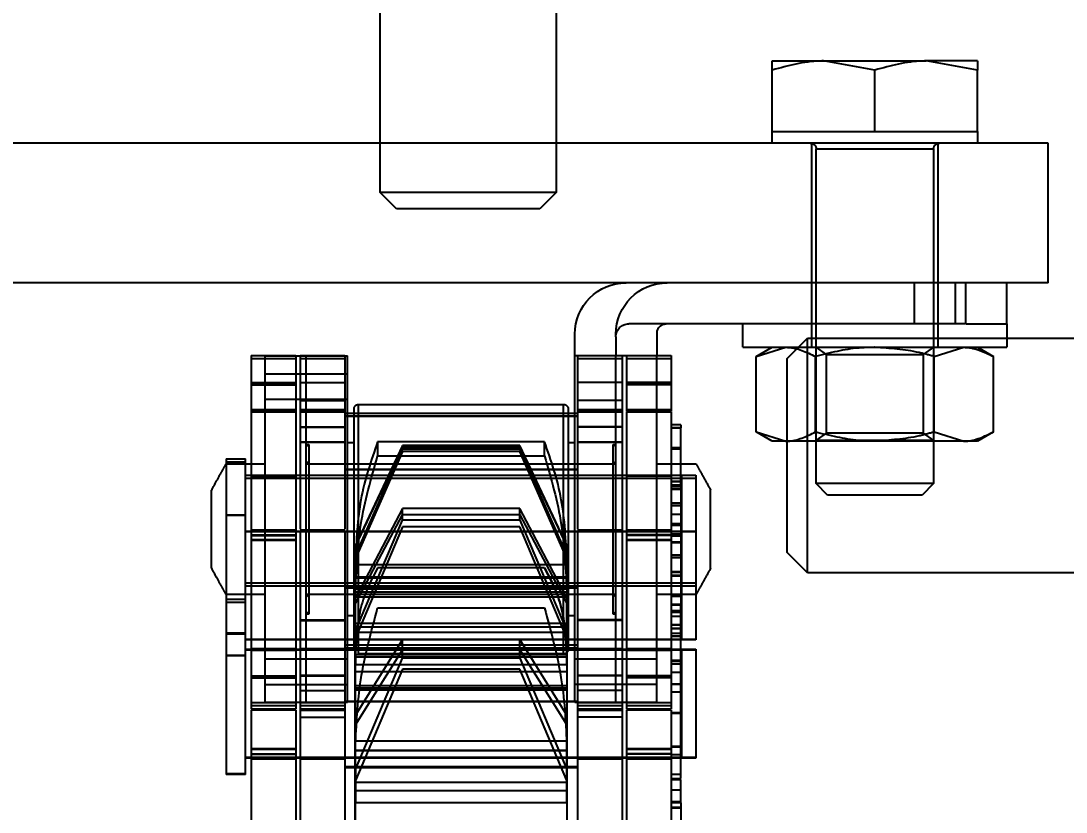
# Model space of a CAD drawing. Header units: metres. Extents: x 0 to 63075, y 0 to 44550.
# Drawn here: x 40363.39 to 40399, y 16493.33 to 16520.31 of the extents above; entities that cross this region are included whole.
import ezdxf

# ---------------------------------------------------------------- set-up
doc = ezdxf.new("R2010")
doc.units = ezdxf.units.M
doc.header["$LTSCALE"] = 75
doc.linetypes.add('HIDDEN2', pattern=[4.7625, 3.175, -1.5875])
doc.layers.add('SDM', color=7, linetype='Continuous')
doc.layers.add('ST1', color=7, linetype='HIDDEN2')
doc.styles.add('ROMANS', font='ROMANS.SHX')
doc.dimstyles.new('75___1-75', dxfattribs={"dimscale": 75, "dimtxt": 2.5, "dimasz": 2, "dimexe": 1.5, "dimexo": 1, "dimgap": 0.5, "dimtad": 1, "dimdec": 0, "dimzin": 12, "dimtxsty": 'ROMANS', "dimcen": 0, "dimclrd": 256, "dimclre": 256, "dimclrt": 3, "dimazin": 3, "dimtfac": 1, "dimtdec": 0, "dimtmove": 0, "dimatfit": 0, "dimfxl": 1, "dimlwd": -1, "dimlwe": -1, "dimarcsym": 0})

# ---------------------------------------------------------------- blocks, each defined once
blk = doc.blocks.new('*D33')
at = {"layer": 'Defpoints', "color": 0, "transparency": 16777216}
for p in [(40258.386, 16728.439), (42591.048, 16728.439), (40410.623, 16285.374)]:
    blk.add_point(p, dxfattribs=at)
at = {"layer": 'SDM', "transparency": 16777216}
for p, q in [((42591.048, 16878.439), (42591.048, 17585.582)), ((40333.386, 16728.439), (42703.548, 16728.439)), ((42591.048, 16285.374), (42591.048, 16728.439)), ((40485.623, 16285.374), (42703.548, 16285.374)), ((42591.048, 16135.374), (42591.048, 15985.374))]:
    blk.add_line(p, q, dxfattribs=at)
for points in [[(42566.048, 16878.439), (42616.048, 16878.439), (42591.048, 16728.439)], [(42566.048, 16135.374), (42616.048, 16135.374), (42591.048, 16285.374)]]:
    blk.add_solid(points, dxfattribs=at)
at = {"layer": 'SDM', "color": 3, "transparency": 16777216, "insert": (42459.798, 17307.01), "char_height": 187.5, "attachment_point": 5, "rotation": 90, "style": 'ROMANS'}
blk.add_mtext('443', dxfattribs=at)
blk = doc.blocks.new('A$Cb88ac2a3')
at = {"layer": 'ST1'}
for p, q in [((79.76, 1598.762), (79.76, 1574.317)), ((85.76, 1574.317), (85.76, 1598.762)), ((65.4, 1578.49), (67.15, 1578.802)), ((65.4, 1578.802), (67.15, 1578.802)), ((70.65, 1578.802), (67.15, 1578.802)), ((68.9, 1578.49), (70.65, 1578.802)), ((72.4, 1578.802), (70.65, 1578.802)), ((65.4, 1576.402), (65.4, 1578.49)), ((68.9, 1576.402), (68.9, 1578.49)), ((72.4, 1576.402), (72.4, 1578.49)), ((67.15, 1576.402), (65.4, 1576.402)), ((65.4, 1576.402), (65.4, 1576.002)), ((68.9, 1576.402), (67.15, 1576.402)), ((70.65, 1576.402), (68.9, 1576.402)), ((72.4, 1576.402), (70.65, 1576.402)), ((72.4, 1576.002), (72.4, 1576.402)), ((63, 1571.24), (63, 1576.002)), ((63, 1576.002), (118, 1576.002)), ((66.75, 1576.002), (66.75, 1571.24)), ((70.9, 1575.802), (66.9, 1575.802)), ((66.9, 1575.802), (66.9, 1564.392)), ((70.9, 1564.392), (70.9, 1575.802)), ((71.05, 1571.24), (71.05, 1576.002)), ((79.76, 1574.317), (85.76, 1574.317)), ((79.76, 1574.317), (80.315, 1573.762)), ((85.206, 1573.762), (85.76, 1574.317)), ((80.315, 1573.762), (85.206, 1573.762)), ((63, 1571.24), (118, 1571.24)), ((64.4, 1569.84), (64.4, 1571.24)), ((65.8, 1569.84), (65.8, 1571.24)), ((66.15, 1569.84), (66.15, 1571.24)), ((66.75, 1571.24), (66.75, 1569.84)), ((67.55, 1569.84), (67.55, 1571.24)), ((71.05, 1569.84), (71.05, 1571.24)), ((65.8, 1569.84), (64.4, 1569.84)), ((64.4, 1569.84), (64.4, 1569.04)), ((65.823, 1569.84), (67.55, 1569.84)), ((66.75, 1569.84), (66.75, 1569.04)), ((67.55, 1569.84), (77.287, 1569.84)), ((71.05, 1569.04), (71.05, 1569.84)), ((73.4, 1569.04), (73.4, 1569.84)), ((71.194, 1569.35), (41.885, 1569.35)), ((71.194, 1565.35), (71.194, 1569.35)), ((71.885, 1568.659), (71.194, 1569.35)), ((76.325, 1569.527), (76.325, 1568.745)), ((77.725, 1569.402), (77.725, 1569.49)), ((77.725, 1569.402), (77.725, 1568.745)), ((79.125, 1568.745), (79.125, 1569.49)), ((73.4, 1569.04), (64.4, 1569.04)), ((65.4, 1569.04), (64.859, 1568.727)), ((66.879, 1568.727), (65.869, 1569.04)), ((66.9, 1569.04), (67.25, 1568.795)), ((70.55, 1568.795), (70.9, 1569.04)), ((72.941, 1568.727), (71.931, 1569.04)), ((72.941, 1568.727), (72.4, 1569.04)), ((64.859, 1566.153), (64.859, 1568.727)), ((66.879, 1566.153), (66.879, 1568.727)), ((68.9, 1568.795), (67.25, 1568.795)), ((67.25, 1568.795), (67.25, 1566.11)), ((70.55, 1568.795), (68.9, 1568.795)), ((70.55, 1566.11), (70.55, 1568.795)), ((70.921, 1566.153), (70.921, 1568.727)), ((71.885, 1565.35), (71.885, 1568.659)), ((72.941, 1566.153), (72.941, 1568.727)), ((75.843, 1568.76), (75.843, 1568.656)), ((77.363, 1568.76), (75.843, 1568.76)), ((77.363, 1568.659), (75.843, 1568.659)), ((75.843, 1568.656), (75.843, 1566.862)), ((77.363, 1568.656), (75.843, 1568.656)), ((76.325, 1568.745), (77.725, 1568.745)), ((76.325, 1556.935), (76.325, 1568.745)), ((77.363, 1568.76), (77.363, 1568.656)), ((77.363, 1568.656), (77.363, 1566.862)), ((77.515, 1568.76), (77.515, 1568.656)), ((79.035, 1568.76), (77.515, 1568.76)), ((79.035, 1568.659), (77.515, 1568.659)), ((77.515, 1568.656), (77.515, 1567.226)), ((79.035, 1568.656), (77.515, 1568.656)), ((77.725, 1568.745), (79.125, 1568.745)), ((77.725, 1556.935), (77.725, 1568.745)), ((79.035, 1568.76), (79.035, 1568.656)), ((79.035, 1568.656), (79.035, 1567.226)), ((79.125, 1556.935), (79.125, 1568.745)), ((86.875, 1556.935), (86.875, 1568.745)), ((88.275, 1568.745), (86.875, 1568.745)), ((86.965, 1568.76), (86.965, 1568.656)), ((88.485, 1568.76), (86.965, 1568.76)), ((88.485, 1568.659), (86.965, 1568.659)), ((86.965, 1568.656), (86.965, 1567.226)), ((88.485, 1568.656), (86.965, 1568.656)), ((88.275, 1556.935), (88.275, 1568.745)), ((89.675, 1568.745), (88.275, 1568.745)), ((88.485, 1568.76), (88.485, 1568.656)), ((88.485, 1568.656), (88.485, 1567.226)), ((88.637, 1568.76), (88.637, 1568.656)), ((90.157, 1568.76), (88.637, 1568.76)), ((90.157, 1568.659), (88.637, 1568.659)), ((88.637, 1568.656), (88.637, 1566.835)), ((90.157, 1568.656), (88.637, 1568.656)), ((89.675, 1556.935), (89.675, 1568.745)), ((90.157, 1568.76), (90.157, 1568.656)), ((90.157, 1568.656), (90.157, 1566.835)), ((75.843, 1567.837), (77.363, 1567.837)), ((77.515, 1567.837), (79.035, 1567.837)), ((88.275, 1568.131), (86.875, 1568.131)), ((88.275, 1568.131), (86.875, 1568.131)), ((88.485, 1567.837), (86.965, 1567.837)), ((89.675, 1568.131), (88.275, 1568.131)), ((89.675, 1568.131), (88.275, 1568.131)), ((90.157, 1567.837), (88.637, 1567.837)), ((75.843, 1567.811), (77.363, 1567.811)), ((75.843, 1567.81), (77.363, 1567.81)), ((75.843, 1567.761), (77.363, 1567.761)), ((75.843, 1567.759), (77.363, 1567.759)), ((90.157, 1567.811), (88.637, 1567.811)), ((90.157, 1567.81), (88.637, 1567.81)), ((90.157, 1567.761), (88.637, 1567.761)), ((90.157, 1567.759), (88.637, 1567.759)), ((77.515, 1567.232), (79.035, 1567.232)), ((77.515, 1567.226), (79.035, 1567.226)), ((77.515, 1567.226), (77.515, 1566.835)), ((79.035, 1567.226), (79.035, 1566.835)), ((86.875, 1567.258), (88.275, 1567.258)), ((88.485, 1567.232), (86.965, 1567.232)), ((88.485, 1567.226), (86.965, 1567.226)), ((86.965, 1567.226), (86.965, 1566.848)), ((88.275, 1567.258), (89.675, 1567.258)), ((88.485, 1567.226), (88.485, 1566.848)), ((75.843, 1566.913), (77.363, 1566.913)), ((75.843, 1566.862), (77.363, 1566.862)), ((75.843, 1566.861), (77.363, 1566.861)), ((77.363, 1566.848), (75.843, 1566.848)), ((75.843, 1566.835), (75.843, 1564.644)), ((77.363, 1566.835), (75.843, 1566.835)), ((77.363, 1566.835), (77.363, 1564.644)), ((77.515, 1566.913), (79.035, 1566.913)), ((79.035, 1566.848), (77.515, 1566.848)), ((77.515, 1566.835), (77.515, 1562.773)), ((79.035, 1566.835), (77.515, 1566.835)), ((79.035, 1566.835), (79.035, 1562.84)), ((86.965, 1566.8), (79.035, 1566.8)), ((79.35, 1566.94), (79.35, 1558.74)), ((86.495, 1567.095), (79.505, 1567.095)), ((79.505, 1558.597), (79.505, 1567.083)), ((79.505, 1558.597), (79.505, 1567.083)), ((86.495, 1558.597), (86.495, 1567.083)), ((86.495, 1558.597), (86.495, 1567.083)), ((86.65, 1566.94), (86.65, 1558.74)), ((86.965, 1566.913), (88.485, 1566.913)), ((88.485, 1566.848), (86.965, 1566.848)), ((86.965, 1566.835), (86.965, 1562.84)), ((88.485, 1566.835), (86.965, 1566.835)), ((88.485, 1566.835), (88.485, 1562.84)), ((88.637, 1566.913), (90.157, 1566.913)), ((88.637, 1566.862), (90.157, 1566.862)), ((88.637, 1566.861), (90.157, 1566.861)), ((90.157, 1566.848), (88.637, 1566.848)), ((88.637, 1566.835), (88.637, 1564.644)), ((90.157, 1566.835), (88.637, 1566.835)), ((90.157, 1566.835), (90.157, 1564.644)), ((86.965, 1566.699), (79.035, 1566.699)), ((86.965, 1566.696), (79.035, 1566.696)), ((64.859, 1566.153), (65.4, 1565.84)), ((66.879, 1566.153), (65.869, 1565.84)), ((67.25, 1566.11), (66.9, 1565.865)), ((67.25, 1566.11), (70.55, 1566.11)), ((70.9, 1565.865), (70.55, 1566.11)), ((72.941, 1566.153), (71.931, 1565.84)), ((72.4, 1565.84), (72.941, 1566.153)), ((75.511, 1566.392), (75.843, 1566.392)), ((75.511, 1566.392), (75.511, 1566.291)), ((75.511, 1566.392), (75.843, 1566.392)), ((75.511, 1566.291), (75.843, 1566.291)), ((75.511, 1566.288), (75.843, 1566.288)), ((75.511, 1564.48), (75.511, 1566.288)), ((77.515, 1566.326), (79.035, 1566.326)), ((77.515, 1566.315), (79.035, 1566.315)), ((88.485, 1566.326), (86.965, 1566.326)), ((88.485, 1566.315), (86.965, 1566.315)), ((65.4, 1565.84), (65.869, 1565.84)), ((65.869, 1565.84), (68.9, 1565.84)), ((66.9, 1565.865), (68.9, 1565.865)), ((66.9, 1565.865), (66.9, 1565.84)), ((68.9, 1565.865), (70.9, 1565.865)), ((68.9, 1565.84), (71.931, 1565.84)), ((70.9, 1565.84), (70.9, 1565.865)), ((71.931, 1565.84), (72.4, 1565.84)), ((77.515, 1565.805), (79.035, 1565.805)), ((77.515, 1565.796), (79.035, 1565.796)), ((77.814, 1565.732), (77.725, 1565.732)), ((77.814, 1565.732), (77.725, 1565.643)), ((77.814, 1559.947), (77.814, 1565.732)), ((79.35, 1565.795), (79.125, 1565.795)), ((79.4, 1562.3), (81, 1565.698)), ((80.157, 1565.342), (80.157, 1565.818)), ((80.157, 1565.818), (85.843, 1565.818)), ((81, 1565.572), (81, 1565.698)), ((81, 1565.698), (85, 1565.698)), ((85, 1565.572), (85, 1565.698)), ((85, 1565.698), (86.6, 1562.3)), ((85.843, 1565.818), (85.843, 1565.342)), ((86.875, 1565.795), (86.65, 1565.795)), ((86.965, 1565.805), (88.485, 1565.805)), ((86.965, 1565.796), (88.485, 1565.796)), ((88.186, 1565.732), (88.186, 1562.84)), ((88.275, 1565.643), (88.186, 1565.732)), ((88.275, 1565.732), (88.186, 1565.732)), ((71.194, 1561.35), (71.194, 1565.35)), ((71.885, 1562.04), (71.885, 1565.35)), ((75.511, 1565.615), (75.843, 1565.615)), ((75.511, 1565.563), (75.843, 1565.563)), ((75.511, 1565.562), (75.843, 1565.562)), ((81, 1565.631), (79.4, 1562.252)), ((81, 1565.572), (79.4, 1561.937)), ((79.4, 1561.841), (81, 1565.488)), ((85.843, 1565.342), (80.157, 1565.342)), ((81, 1565.631), (85, 1565.631)), ((81, 1565.572), (85, 1565.572)), ((81, 1565.488), (85, 1565.488)), ((86.6, 1562.252), (85, 1565.631)), ((86.6, 1561.937), (85, 1565.572)), ((85, 1565.488), (86.6, 1561.841)), ((76.325, 1565.065), (74.993, 1565.065)), ((77.814, 1565.065), (77.725, 1565.154)), ((77.814, 1565.065), (77.725, 1565.065)), ((88.186, 1565.065), (77.814, 1565.065)), ((88.275, 1565.154), (88.186, 1565.065)), ((88.275, 1565.065), (88.186, 1565.065)), ((91.007, 1565.065), (89.675, 1565.065)), ((90.342, 1565.135), (90.342, 1565.238)), ((91, 1565.238), (90.342, 1565.238)), ((91, 1565.138), (90.342, 1565.138)), ((90.342, 1563.314), (90.342, 1565.135)), ((91, 1565.135), (90.342, 1565.135)), ((91, 1565.238), (91, 1565.135)), ((91, 1565.135), (91, 1563.314)), ((75, 1564.685), (75, 1564.581)), ((75.474, 1564.685), (75, 1564.685)), ((75.474, 1564.581), (75.474, 1564.685)), ((77.363, 1564.685), (75.511, 1564.685)), ((90.342, 1564.685), (75.843, 1564.685)), ((75.843, 1564.66), (77.363, 1564.66)), ((75.843, 1564.644), (77.363, 1564.644)), ((75.843, 1564.644), (75.843, 1562.799)), ((77.363, 1564.644), (77.363, 1562.799)), ((79.035, 1564.685), (77.515, 1564.685)), ((86.965, 1564.888), (79.035, 1564.888)), ((86.965, 1564.875), (79.035, 1564.875)), ((86.965, 1564.685), (79.035, 1564.685)), ((88.485, 1564.685), (86.965, 1564.685)), ((90.157, 1564.685), (88.637, 1564.685)), ((90.157, 1564.66), (88.637, 1564.66)), ((90.157, 1564.644), (88.637, 1564.644)), ((88.637, 1564.644), (88.637, 1562.799)), ((90.157, 1564.644), (90.157, 1562.799)), ((66.9, 1564.392), (70.9, 1564.392)), ((66.9, 1564.392), (67.29, 1564.002)), ((70.51, 1564.002), (70.9, 1564.392)), ((75.474, 1564.584), (75, 1564.584)), ((75, 1564.581), (75, 1562.725)), ((75.474, 1564.581), (75, 1564.581)), ((75.474, 1562.76), (75.474, 1564.581)), ((75.843, 1564.316), (75.474, 1564.316)), ((77.363, 1564.584), (75.511, 1564.584)), ((77.363, 1564.581), (75.511, 1564.581)), ((75.843, 1564.48), (75.511, 1564.48)), ((75.511, 1564.283), (75.511, 1564.467)), ((75.843, 1564.467), (75.511, 1564.467)), ((75.511, 1564.342), (75.843, 1564.342)), ((75.511, 1564.325), (75.843, 1564.325)), ((75.511, 1564.316), (75.843, 1564.316)), ((75.511, 1564.297), (75.843, 1564.297)), ((75.511, 1564.283), (75.843, 1564.283)), ((75.511, 1564.283), (75.511, 1560.247)), ((90.342, 1564.584), (75.843, 1564.584)), ((90.342, 1564.581), (75.843, 1564.581)), ((79.035, 1564.584), (77.515, 1564.584)), ((79.035, 1564.581), (77.515, 1564.581)), ((86.965, 1564.584), (79.035, 1564.584)), ((86.965, 1564.581), (79.035, 1564.581)), ((88.485, 1564.584), (86.965, 1564.584)), ((88.485, 1564.581), (86.965, 1564.581)), ((90.157, 1564.584), (88.637, 1564.584)), ((90.157, 1564.581), (88.637, 1564.581)), ((67.29, 1564.002), (70.51, 1564.002)), ((74.5, 1561.505), (74.5, 1564.175)), ((75.843, 1564.215), (75.474, 1564.215)), ((75.843, 1564.212), (75.474, 1564.212)), ((75.511, 1564.206), (75.843, 1564.206)), ((75.511, 1564.19), (75.843, 1564.19)), ((91.5, 1561.505), (91.5, 1564.175)), ((75.511, 1563.725), (75.843, 1563.725)), ((75.511, 1563.712), (75.843, 1563.712)), ((75.511, 1563.712), (75.843, 1563.712)), ((75.511, 1563.637), (75.843, 1563.637)), ((75.511, 1563.634), (75.843, 1563.634)), ((75.511, 1563.341), (75.843, 1563.341)), ((79.4, 1560.499), (81, 1563.539)), ((81, 1563.324), (79.4, 1560.31)), ((81, 1563.149), (81, 1563.539)), ((81, 1563.539), (85, 1563.539)), ((81, 1563.324), (85, 1563.324)), ((85, 1563.149), (85, 1563.539)), ((85, 1563.539), (86.6, 1560.499)), ((86.6, 1560.31), (85, 1563.324)), ((91, 1563.327), (90.342, 1563.327)), ((90.342, 1559.277), (90.342, 1563.314)), ((91, 1563.314), (90.342, 1563.314)), ((91, 1563.314), (91, 1559.277)), ((75.511, 1563.017), (75.843, 1563.017)), ((75.511, 1562.967), (75.843, 1562.967)), ((75.511, 1562.965), (75.843, 1562.965)), ((81, 1563.149), (79.4, 1559.374)), ((79.4, 1559.137), (81, 1562.916)), ((81, 1563.149), (85, 1563.149)), ((81, 1562.916), (85, 1562.916)), ((86.6, 1559.374), (85, 1563.149)), ((85, 1562.916), (86.6, 1559.137)), ((88.186, 1562.84), (88.186, 1559.947)), ((75.474, 1562.773), (75, 1562.773)), ((75, 1562.76), (75, 1559.07)), ((75.474, 1562.76), (75, 1562.76)), ((75.474, 1560.329), (75.474, 1562.76)), ((77.363, 1562.773), (75.511, 1562.773)), ((77.363, 1562.76), (75.511, 1562.76)), ((75.511, 1562.666), (75.843, 1562.666)), ((75.843, 1562.663), (75.511, 1562.663)), ((75.843, 1562.613), (75.511, 1562.613)), ((75.843, 1562.611), (75.511, 1562.611)), ((77.363, 1562.821), (75.843, 1562.821)), ((75.843, 1562.799), (75.843, 1556.709)), ((77.363, 1562.799), (75.843, 1562.799)), ((90.342, 1562.773), (75.843, 1562.773)), ((90.342, 1562.76), (75.843, 1562.76)), ((75.843, 1562.647), (77.363, 1562.647)), ((75.843, 1562.626), (77.363, 1562.626)), ((77.363, 1562.799), (77.363, 1556.709)), ((79.035, 1562.821), (77.515, 1562.821)), ((77.515, 1562.799), (77.515, 1559.727)), ((79.035, 1562.799), (77.515, 1562.799)), ((79.035, 1562.773), (77.515, 1562.773)), ((79.035, 1562.76), (77.515, 1562.76)), ((79.035, 1562.799), (79.035, 1559.727)), ((86.965, 1562.773), (79.035, 1562.773)), ((86.965, 1562.76), (79.035, 1562.76)), ((88.485, 1562.821), (86.965, 1562.821)), ((86.965, 1562.799), (86.965, 1559.727)), ((88.485, 1562.799), (86.965, 1562.799)), ((88.485, 1562.773), (86.965, 1562.773)), ((88.485, 1562.76), (86.965, 1562.76)), ((88.485, 1562.799), (88.485, 1559.727)), ((90.157, 1562.821), (88.637, 1562.821)), ((88.637, 1562.799), (88.637, 1556.709)), ((90.157, 1562.799), (88.637, 1562.799)), ((90.157, 1562.773), (88.637, 1562.773)), ((90.157, 1562.76), (88.637, 1562.76)), ((90.157, 1562.647), (88.637, 1562.647)), ((90.157, 1562.626), (88.637, 1562.626)), ((90.157, 1562.799), (90.157, 1556.709)), ((75.843, 1562.404), (75.474, 1562.404)), ((75.843, 1562.391), (75.474, 1562.391)), ((75.843, 1562.472), (77.363, 1562.472)), ((75.843, 1562.452), (77.363, 1562.452)), ((79.4, 1561.937), (79.4, 1562.3)), ((86.6, 1561.937), (86.6, 1562.3)), ((88.637, 1562.472), (90.157, 1562.472)), ((88.637, 1562.452), (90.157, 1562.452)), ((71.194, 1561.35), (71.885, 1562.04)), ((75.511, 1561.955), (75.843, 1561.955)), ((75.511, 1561.942), (75.843, 1561.942)), ((75.511, 1561.942), (75.843, 1561.942)), ((75.511, 1561.867), (75.843, 1561.867)), ((75.511, 1561.865), (75.843, 1561.865)), ((79.4, 1560.795), (79.4, 1561.937)), ((86.6, 1561.937), (86.6, 1560.795)), ((79.395, 1561.747), (79.395, 1560.648)), ((79.395, 1561.628), (86.605, 1561.628)), ((80.157, 1561.524), (85.843, 1561.524)), ((86.605, 1560.648), (86.605, 1561.747)), ((41.885, 1561.35), (71.194, 1561.35)), ((75.474, 1561.364), (75.843, 1561.364)), ((75.474, 1561.263), (75.843, 1561.263)), ((75.474, 1561.26), (75.843, 1561.26)), ((75.511, 1561.39), (75.843, 1561.39)), ((75.511, 1561.373), (75.843, 1561.373)), ((75.511, 1561.364), (75.843, 1561.364)), ((75.511, 1561.254), (75.843, 1561.254)), ((75.511, 1561.254), (75.843, 1561.254)), ((75.511, 1561.239), (75.843, 1561.239)), ((75.511, 1561.238), (75.843, 1561.238)), ((79.4, 1561.208), (86.6, 1561.208)), ((79.4, 1561.166), (86.6, 1561.166)), ((75, 1560.995), (75.474, 1560.995)), ((75, 1560.894), (75.474, 1560.894)), ((75, 1560.891), (75.474, 1560.891)), ((75.511, 1560.995), (77.363, 1560.995)), ((75.511, 1560.894), (77.363, 1560.894)), ((75.511, 1560.891), (77.363, 1560.891)), ((75.843, 1560.995), (90.342, 1560.995)), ((75.843, 1560.894), (90.342, 1560.894)), ((75.843, 1560.891), (90.342, 1560.891)), ((77.515, 1560.995), (79.035, 1560.995)), ((77.515, 1560.894), (79.035, 1560.894)), ((77.515, 1560.891), (79.035, 1560.891)), ((79.035, 1560.995), (86.965, 1560.995)), ((79.035, 1560.894), (86.965, 1560.894)), ((79.035, 1560.891), (86.965, 1560.891)), ((86.965, 1560.861), (79.035, 1560.861)), ((86.965, 1560.839), (79.035, 1560.839)), ((79.4, 1560.795), (86.6, 1560.795)), ((79.4, 1560.795), (79.4, 1560.499)), ((86.6, 1560.499), (86.6, 1560.795)), ((86.965, 1560.995), (88.485, 1560.995)), ((86.965, 1560.894), (88.485, 1560.894)), ((86.965, 1560.891), (88.485, 1560.891)), ((88.637, 1560.995), (90.157, 1560.995)), ((88.637, 1560.894), (90.157, 1560.894)), ((88.637, 1560.891), (90.157, 1560.891)), ((74.993, 1560.615), (76.325, 1560.615)), ((75.511, 1560.542), (75.843, 1560.542)), ((77.725, 1560.615), (77.814, 1560.615)), ((77.725, 1560.526), (77.814, 1560.615)), ((77.814, 1560.615), (88.186, 1560.615)), ((79.395, 1560.648), (79.395, 1560.519)), ((79.395, 1560.519), (79.395, 1560.648)), ((79.395, 1560.519), (86.605, 1560.519)), ((79.395, 1560.519), (79.395, 1558.567)), ((79.4, 1560.697), (86.6, 1560.697)), ((79.4, 1559.374), (79.4, 1560.499)), ((86.6, 1559.374), (86.6, 1560.499)), ((86.605, 1560.519), (86.605, 1560.648)), ((86.605, 1560.648), (86.605, 1560.519)), ((86.605, 1558.567), (86.605, 1560.519)), ((88.186, 1560.615), (88.275, 1560.615)), ((88.186, 1560.615), (88.275, 1560.526)), ((89.675, 1560.615), (91.007, 1560.615)), ((90.342, 1560.441), (91, 1560.441)), ((75.474, 1559.07), (75.474, 1560.329)), ((75.511, 1560.27), (75.843, 1560.27)), ((75.511, 1560.247), (75.843, 1560.247)), ((75.511, 1554.341), (75.511, 1560.247)), ((75.843, 1560.065), (75.511, 1560.065)), ((75.843, 1560.016), (75.511, 1560.016)), ((75.843, 1560.015), (75.511, 1560.015)), ((77.725, 1560.036), (77.814, 1559.947)), ((85.843, 1560.153), (80.157, 1560.153)), ((88.186, 1559.947), (88.275, 1560.036)), ((90.342, 1560.341), (91, 1560.341)), ((90.342, 1560.338), (91, 1560.338)), ((75.511, 1559.867), (75.843, 1559.867)), ((77.515, 1559.753), (79.035, 1559.753)), ((77.515, 1559.727), (79.035, 1559.727)), ((77.515, 1559.727), (77.515, 1556.678)), ((77.725, 1559.947), (77.814, 1559.947)), ((79.035, 1559.727), (79.035, 1556.678)), ((79.125, 1559.885), (79.35, 1559.885)), ((86.65, 1559.885), (86.875, 1559.885)), ((88.485, 1559.753), (86.965, 1559.753)), ((88.485, 1559.727), (86.965, 1559.727)), ((86.965, 1559.727), (86.965, 1556.678)), ((88.186, 1559.947), (88.275, 1559.947)), ((88.485, 1559.727), (88.485, 1556.678)), ((75.474, 1559.452), (75.843, 1559.452)), ((75.474, 1559.439), (75.843, 1559.439)), ((75.511, 1559.576), (75.843, 1559.576)), ((75.511, 1559.562), (75.843, 1559.562)), ((75.511, 1559.288), (75.843, 1559.288)), ((75.511, 1559.288), (75.843, 1559.288)), ((79.395, 1559.629), (86.605, 1559.629)), ((79.4, 1559.496), (86.6, 1559.496)), ((79.4, 1558.214), (79.4, 1559.374)), ((79.4, 1559.313), (86.6, 1559.313)), ((86.6, 1559.374), (86.6, 1558.214)), ((91, 1559.3), (90.342, 1559.3)), ((90.342, 1554.48), (90.342, 1559.277)), ((91, 1559.277), (90.342, 1559.277)), ((91, 1559.277), (91, 1554.48)), ((75, 1559.083), (75.474, 1559.083)), ((75, 1559.07), (75.474, 1559.07)), ((75.511, 1559.187), (75.843, 1559.187)), ((75.511, 1559.184), (75.843, 1559.184)), ((75.511, 1559.083), (77.363, 1559.083)), ((75.511, 1559.07), (77.363, 1559.07)), ((75.843, 1559.083), (90.342, 1559.083)), ((75.843, 1559.07), (90.342, 1559.07)), ((77.515, 1559.083), (79.035, 1559.083)), ((77.515, 1559.07), (79.035, 1559.07)), ((79.035, 1559.083), (86.965, 1559.083)), ((79.035, 1559.07), (86.965, 1559.07)), ((79.4, 1556.497), (81, 1559.081)), ((81, 1558.438), (81, 1559.081)), ((81, 1559.081), (85, 1559.081)), ((85, 1558.438), (85, 1559.081)), ((85, 1559.081), (86.6, 1556.497)), ((86.965, 1559.083), (88.485, 1559.083)), ((86.965, 1559.07), (88.485, 1559.07)), ((88.637, 1559.083), (90.157, 1559.083)), ((88.637, 1559.07), (90.157, 1559.07)), ((75, 1558.746), (75, 1558.724)), ((75.474, 1558.746), (75, 1558.746)), ((75, 1558.724), (75, 1555.034)), ((75.474, 1558.724), (75, 1558.724)), ((75.474, 1558.724), (75.474, 1558.746)), ((75.474, 1556.293), (75.474, 1558.724)), ((77.363, 1558.746), (75.511, 1558.746)), ((77.363, 1558.724), (75.511, 1558.724)), ((77.363, 1558.767), (75.843, 1558.767)), ((90.342, 1558.746), (75.843, 1558.746)), ((90.342, 1558.724), (75.843, 1558.724)), ((77.363, 1558.717), (75.843, 1558.717)), ((77.363, 1558.715), (75.843, 1558.715)), ((79.035, 1558.767), (77.515, 1558.767)), ((79.035, 1558.746), (77.515, 1558.746)), ((79.035, 1558.724), (77.515, 1558.724)), ((79.035, 1558.88), (86.965, 1558.88)), ((79.035, 1558.779), (86.965, 1558.779)), ((79.035, 1558.776), (86.965, 1558.776)), ((86.965, 1558.746), (79.035, 1558.746)), ((86.965, 1558.724), (79.035, 1558.724)), ((79.395, 1558.567), (79.395, 1555.402)), ((81, 1558.724), (79.4, 1556.172)), ((79.505, 1558.585), (86.495, 1558.585)), ((81, 1558.724), (85, 1558.724)), ((86.6, 1556.172), (85, 1558.724)), ((86.605, 1555.402), (86.605, 1558.567)), ((88.485, 1558.767), (86.965, 1558.767)), ((88.485, 1558.746), (86.965, 1558.746)), ((88.485, 1558.724), (86.965, 1558.724)), ((90.157, 1558.767), (88.637, 1558.767)), ((90.157, 1558.746), (88.637, 1558.746)), ((90.157, 1558.724), (88.637, 1558.724)), ((90.157, 1558.717), (88.637, 1558.717)), ((90.157, 1558.715), (88.637, 1558.715)), ((75.843, 1558.377), (75.474, 1558.377)), ((75.843, 1558.355), (75.474, 1558.355)), ((75.511, 1558.254), (75.843, 1558.254)), ((75.511, 1558.232), (75.843, 1558.232)), ((77.725, 1558.422), (76.325, 1558.422)), ((79.125, 1558.422), (77.725, 1558.422)), ((79.395, 1558.472), (86.605, 1558.472)), ((79.4, 1558.56), (86.6, 1558.56)), ((81, 1558.438), (79.4, 1554.645)), ((79.4, 1558.214), (86.6, 1558.214)), ((79.4, 1558.214), (79.4, 1556.497)), ((81, 1558.438), (85, 1558.438)), ((86.6, 1554.645), (85, 1558.438)), ((86.6, 1556.497), (86.6, 1558.214)), ((88.275, 1558.422), (86.875, 1558.422)), ((89.675, 1558.422), (88.275, 1558.422)), ((90.342, 1558.53), (91, 1558.53)), ((90.342, 1558.517), (91, 1558.517)), ((75.511, 1557.95), (75.843, 1557.95)), ((79.035, 1557.863), (77.515, 1557.863)), ((79.035, 1557.856), (77.515, 1557.856)), ((79.4, 1554.275), (81, 1558.065)), ((79.4, 1557.977), (86.6, 1557.977)), ((81, 1558.065), (85, 1558.065)), ((85, 1558.065), (86.6, 1554.275)), ((88.485, 1557.863), (86.965, 1557.863)), ((88.485, 1557.856), (86.965, 1557.856)), ((75.511, 1557.559), (75.843, 1557.559)), ((75.511, 1557.547), (75.843, 1557.547)), ((75.843, 1557.843), (77.363, 1557.843)), ((75.843, 1557.818), (77.363, 1557.818)), ((75.843, 1557.818), (77.363, 1557.818)), ((75.843, 1557.768), (77.363, 1557.768)), ((75.843, 1557.766), (77.363, 1557.766)), ((76.325, 1557.549), (77.725, 1557.549)), ((76.325, 1557.549), (77.725, 1557.549)), ((77.515, 1557.843), (79.035, 1557.843)), ((77.725, 1557.549), (79.125, 1557.549)), ((77.725, 1557.549), (79.125, 1557.549)), ((79.4, 1557.497), (86.6, 1557.497)), ((88.275, 1557.549), (86.875, 1557.549)), ((88.275, 1557.549), (86.875, 1557.549)), ((88.485, 1557.843), (86.965, 1557.843)), ((89.675, 1557.549), (88.275, 1557.549)), ((89.675, 1557.549), (88.275, 1557.549)), ((90.157, 1557.843), (88.637, 1557.843)), ((90.157, 1557.818), (88.637, 1557.818)), ((90.157, 1557.818), (88.637, 1557.818)), ((90.157, 1557.768), (88.637, 1557.768)), ((90.157, 1557.766), (88.637, 1557.766)), ((75.511, 1557.277), (75.843, 1557.277)), ((77.515, 1557.341), (79.035, 1557.341)), ((77.515, 1557.336), (79.035, 1557.336)), ((79.395, 1557.422), (86.605, 1557.422)), ((79.4, 1557.354), (86.6, 1557.354)), ((88.485, 1557.341), (86.965, 1557.341)), ((88.485, 1557.336), (86.965, 1557.336)), ((75.843, 1556.92), (77.363, 1556.92)), ((75.843, 1556.819), (77.363, 1556.819)), ((75.843, 1556.816), (77.363, 1556.816)), ((76.325, 1556.935), (77.725, 1556.935)), ((77.515, 1556.92), (79.035, 1556.92)), ((77.515, 1556.819), (79.035, 1556.819)), ((77.515, 1556.816), (79.035, 1556.816)), ((77.725, 1556.935), (79.125, 1556.935)), ((79.035, 1556.968), (86.965, 1556.968)), ((79.035, 1556.955), (86.965, 1556.955)), ((86.875, 1556.935), (88.275, 1556.935)), ((86.965, 1556.92), (88.485, 1556.92)), ((86.965, 1556.819), (88.485, 1556.819)), ((86.965, 1556.816), (88.485, 1556.816)), ((88.275, 1556.935), (89.675, 1556.935)), ((88.637, 1556.92), (90.157, 1556.92)), ((88.637, 1556.819), (90.157, 1556.819)), ((88.637, 1556.816), (90.157, 1556.816)), ((75.511, 1556.576), (75.843, 1556.576)), ((75.511, 1556.555), (75.843, 1556.555)), ((77.363, 1556.709), (75.843, 1556.709)), ((75.843, 1556.678), (75.843, 1552.633)), ((77.363, 1556.678), (75.843, 1556.678)), ((77.363, 1556.678), (77.363, 1552.633)), ((79.035, 1556.709), (77.515, 1556.709)), ((77.515, 1556.697), (79.035, 1556.697)), ((77.515, 1556.685), (79.035, 1556.685)), ((77.515, 1556.678), (77.515, 1548.668)), ((79.035, 1556.678), (77.515, 1556.678)), ((77.515, 1556.666), (79.035, 1556.666)), ((77.515, 1556.654), (79.035, 1556.654)), ((77.515, 1556.435), (79.035, 1556.435)), ((79.035, 1556.678), (79.035, 1548.668)), ((79.4, 1554.645), (79.4, 1556.497)), ((86.6, 1554.645), (86.6, 1556.497)), ((88.485, 1556.709), (86.965, 1556.709)), ((88.485, 1556.697), (86.965, 1556.697)), ((86.965, 1556.685), (88.485, 1556.685)), ((86.965, 1556.678), (86.965, 1548.668)), ((88.485, 1556.678), (86.965, 1556.678)), ((88.485, 1556.666), (86.965, 1556.666)), ((86.965, 1556.654), (88.485, 1556.654)), ((88.485, 1556.435), (86.965, 1556.435)), ((88.485, 1556.678), (88.485, 1548.668)), ((90.157, 1556.709), (88.637, 1556.709)), ((88.637, 1556.678), (88.637, 1552.633)), ((90.157, 1556.678), (88.637, 1556.678)), ((90.157, 1556.678), (90.157, 1552.633)), ((75.474, 1555.034), (75.474, 1556.293)), ((77.515, 1556.425), (79.035, 1556.425)), ((88.485, 1556.425), (86.965, 1556.425)), ((75.474, 1555.425), (75.843, 1555.425)), ((75.474, 1555.403), (75.843, 1555.403)), ((79.395, 1555.402), (79.395, 1555.279)), ((79.395, 1555.279), (79.395, 1555.402)), ((79.4, 1555.614), (86.6, 1555.614)), ((86.605, 1555.279), (86.605, 1555.402)), ((86.605, 1555.402), (86.605, 1555.279)), ((75, 1555.056), (75.474, 1555.056)), ((75, 1555.034), (75.474, 1555.034)), ((75.511, 1555.151), (75.843, 1555.151)), ((75.511, 1555.056), (77.363, 1555.056)), ((75.511, 1555.034), (77.363, 1555.034)), ((77.363, 1555.357), (75.843, 1555.357)), ((77.363, 1555.342), (75.843, 1555.342)), ((75.843, 1555.183), (77.363, 1555.183)), ((75.843, 1555.169), (77.363, 1555.169)), ((75.843, 1555.056), (90.342, 1555.056)), ((75.843, 1555.034), (90.342, 1555.034)), ((75.843, 1555.008), (77.363, 1555.008)), ((77.515, 1555.056), (79.035, 1555.056)), ((77.515, 1555.034), (79.035, 1555.034)), ((77.515, 1555.008), (79.035, 1555.008)), ((79.035, 1555.056), (86.965, 1555.056)), ((79.035, 1555.034), (86.965, 1555.034)), ((79.395, 1555.279), (86.605, 1555.279)), ((79.395, 1555.279), (79.395, 1551.492)), ((79.4, 1555.297), (86.6, 1555.297)), ((86.605, 1551.492), (86.605, 1555.279)), ((86.965, 1555.056), (88.485, 1555.056)), ((86.965, 1555.034), (88.485, 1555.034)), ((86.965, 1555.008), (88.485, 1555.008)), ((90.157, 1555.357), (88.637, 1555.357)), ((90.157, 1555.342), (88.637, 1555.342)), ((90.157, 1555.183), (88.637, 1555.183)), ((90.157, 1555.169), (88.637, 1555.169)), ((88.637, 1555.056), (90.157, 1555.056)), ((88.637, 1555.034), (90.157, 1555.034)), ((88.637, 1555.008), (90.157, 1555.008)), ((75.843, 1554.995), (77.363, 1554.995)), ((77.515, 1554.995), (79.035, 1554.995)), ((86.965, 1554.749), (79.035, 1554.749)), ((86.965, 1554.718), (79.035, 1554.718)), ((86.965, 1554.995), (88.485, 1554.995)), ((88.637, 1554.995), (90.157, 1554.995)), ((75.511, 1554.477), (75.843, 1554.477)), ((75.843, 1554.341), (75.511, 1554.341)), ((75.511, 1553.514), (75.511, 1554.31)), ((75.843, 1554.31), (75.511, 1554.31)), ((79.4, 1553.504), (79.4, 1554.645)), ((86.6, 1554.645), (86.6, 1553.504)), ((90.342, 1554.503), (91, 1554.503)), ((90.342, 1554.48), (91, 1554.48)), ((75.511, 1553.941), (75.843, 1553.941)), ((79.4, 1554.202), (86.6, 1554.202)), ((79.4, 1553.919), (86.6, 1553.919)), ((75.511, 1553.547), (75.843, 1553.547)), ((75.511, 1553.533), (75.843, 1553.533)), ((75.511, 1553.514), (75.843, 1553.514)), ((75.511, 1553.514), (75.511, 1545.504)), ((75.511, 1553.511), (75.843, 1553.511)), ((75.511, 1553.349), (75.843, 1553.349)), ((75.511, 1553.327), (75.843, 1553.327)), ((79.4, 1553.504), (86.6, 1553.504)), ((79.4, 1553.504), (79.4, 1550.422)), ((86.6, 1550.422), (86.6, 1553.504))]:
    blk.add_line(p, q, dxfattribs=at)
for centre, radius, start, end in [((66.7, 1575.802), 0.2, 0, 90), ((71.1, 1575.802), 0.2, 90, 180), ((75.975, 1569.49), 1.75, 0, 90), ((77.375, 1569.49), 1.75, 0, 90), ((76.012, 1569.527), 0.312, 0, 90), ((77.287, 1569.402), 0.438, 0, 90), ((79.505, 1566.94), 0.155, 90, 180), ((86.495, 1566.94), 0.155, 0, 90), ((79.505, 1558.74), 0.155, 180, 270)]:
    blk.add_arc(centre, radius, start, end, dxfattribs=at)
for points, knots in [([(65.4, 1578.802), (65.4, 1578.799), (65.4, 1578.785), (65.4, 1578.619), (65.4, 1578.49)], [0, 0, 0, 0, 0.221869, 1, 1, 1, 1]), ([(67.15, 1578.802), (67.191, 1578.802), (67.782, 1578.798), (68.362, 1578.638), (68.9, 1578.49)], [0, 0, 0, 0, 0.070174, 1, 1, 1, 1]), ([(70.65, 1578.802), (70.691, 1578.802), (71.282, 1578.798), (71.862, 1578.638), (72.4, 1578.49)], [0, 0, 0, 0, 0.070174, 1, 1, 1, 1]), ([(72.4, 1578.49), (72.4, 1578.619), (72.4, 1578.785), (72.4, 1578.799), (72.4, 1578.802)], [0, 0, 0, 0, 0.778131, 1, 1, 1, 1]), ([(65.869, 1569.04), (65.845, 1569.04), (65.504, 1569.035), (65.169, 1568.876), (64.859, 1568.727)], [0, 0, 0, 0, 0.070174, 1, 1, 1, 1]), ([(66.879, 1568.727), (67.049, 1568.775), (67.708, 1568.958), (68.392, 1569.005), (68.9, 1569.04)], [0, 0, 0, 0, 0.257551, 1, 1, 1, 1]), ([(68.9, 1569.04), (69.084, 1569.035), (69.768, 1569.018), (70.434, 1568.85), (70.921, 1568.727)], [0, 0, 0, 0, 0.268634, 1, 1, 1, 1]), ([(71.931, 1569.04), (71.907, 1569.04), (71.566, 1569.035), (71.232, 1568.876), (70.921, 1568.727)], [0, 0, 0, 0, 0.070174, 1, 1, 1, 1]), ([(65.869, 1565.84), (65.845, 1565.84), (65.504, 1565.845), (65.169, 1566.004), (64.859, 1566.153)], [0, 0, 0, 0, 0.070174, 1, 1, 1, 1]), ([(66.879, 1566.153), (67.049, 1566.105), (67.708, 1565.922), (68.392, 1565.875), (68.9, 1565.84)], [0, 0, 0, 0, 0.257551, 1, 1, 1, 1]), ([(68.9, 1565.84), (69.084, 1565.845), (69.768, 1565.862), (70.434, 1566.03), (70.921, 1566.153)], [0, 0, 0, 0, 0.268634, 1, 1, 1, 1]), ([(71.931, 1565.84), (71.907, 1565.84), (71.566, 1565.845), (71.232, 1566.004), (70.921, 1566.153)], [0, 0, 0, 0, 0.070174, 1, 1, 1, 1]), ([(79.395, 1561.747), (79.43, 1562.465), (79.504, 1563.946), (79.935, 1565.182), (80.157, 1565.818)], [0, 0, 0, 0, 0.484735, 1, 1, 1, 1]), ([(85.843, 1565.818), (86.065, 1565.182), (86.496, 1563.946), (86.57, 1562.465), (86.605, 1561.747)], [0, 0, 0, 0, 0.515258, 1, 1, 1, 1]), ([(80.157, 1565.342), (79.935, 1564.569), (79.504, 1563.07), (79.43, 1561.439), (79.395, 1560.648)], [0, 0, 0, 0, 0.515254, 1, 1, 1, 1]), ([(86.605, 1560.648), (86.57, 1561.439), (86.496, 1563.07), (86.065, 1564.569), (85.843, 1565.342)], [0, 0, 0, 0, 0.484725, 1, 1, 1, 1]), ([(74.993, 1565.065), (74.987, 1565.053), (74.974, 1565.03), (74.87, 1564.843), (74.714, 1564.561), (74.572, 1564.305), (74.5, 1564.175)], [0, 0, 0, 0, 0.241787, 0.488035, 0.739915, 1, 1, 1, 1]), ([(91.5, 1564.175), (91.428, 1564.305), (91.286, 1564.561), (91.13, 1564.843), (91.026, 1565.03), (91.013, 1565.053), (91.007, 1565.065)], [0, 0, 0, 0, 0.260085, 0.511965, 0.758213, 1, 1, 1, 1]), ([(74.5, 1561.505), (74.572, 1561.375), (74.714, 1561.119), (74.87, 1560.837), (74.974, 1560.65), (74.987, 1560.627), (74.993, 1560.615)], [0, 0, 0, 0, 0.260085, 0.511965, 0.758213, 1, 1, 1, 1]), ([(79.395, 1558.567), (79.43, 1559.126), (79.504, 1560.279), (79.935, 1561.101), (80.157, 1561.524)], [0, 0, 0, 0, 0.484737, 1, 1, 1, 1]), ([(80.157, 1561.524), (79.935, 1561.101), (79.504, 1560.279), (79.43, 1559.126), (79.395, 1558.567)], [0, 0, 0, 0, 0.515263, 1, 1, 1, 1]), ([(85.843, 1561.524), (86.065, 1561.101), (86.496, 1560.279), (86.57, 1559.126), (86.605, 1558.567)], [0, 0, 0, 0, 0.515263, 1, 1, 1, 1]), ([(91.007, 1560.615), (91.013, 1560.627), (91.026, 1560.65), (91.13, 1560.837), (91.286, 1561.119), (91.428, 1561.375), (91.5, 1561.505)], [0, 0, 0, 0, 0.241787, 0.488035, 0.739915, 1, 1, 1, 1]), ([(80.157, 1560.153), (79.935, 1559.337), (79.504, 1557.755), (79.43, 1556.17), (79.395, 1555.402)], [0, 0, 0, 0, 0.51526, 1, 1, 1, 1]), ([(86.605, 1555.402), (86.57, 1556.17), (86.496, 1557.755), (86.065, 1559.337), (85.843, 1560.153)], [0, 0, 0, 0, 0.4847353, 1, 1, 1, 1])]:
    blk.add_open_spline(points, degree=3, knots=knots, dxfattribs=at)

msp = doc.modelspace()

# ---------------------------------------------------------------- block references
at = {"layer": 'SDM', "xscale": -1}
msp.add_blockref('A$Cb88ac2a3', (40461.386, 14940.137), dxfattribs=at)

# ---------------------------------------------------------------- dimensions: what is measured, and where the dimension line sits
at = {"layer": 'SDM'}
dim = msp.add_linear_dim(base=(42591.048, 16728.439), p1=(40410.623, 16285.374), p2=(40258.386, 16728.439), angle=90, dimstyle='75___1-75', dxfattribs=at)
dim.commit()
dim.dimension.update_dxf_attribs({"geometry": '*D33', "text_midpoint": (42459.798, 17307.01)})

doc.saveas('drawing.dxf')
